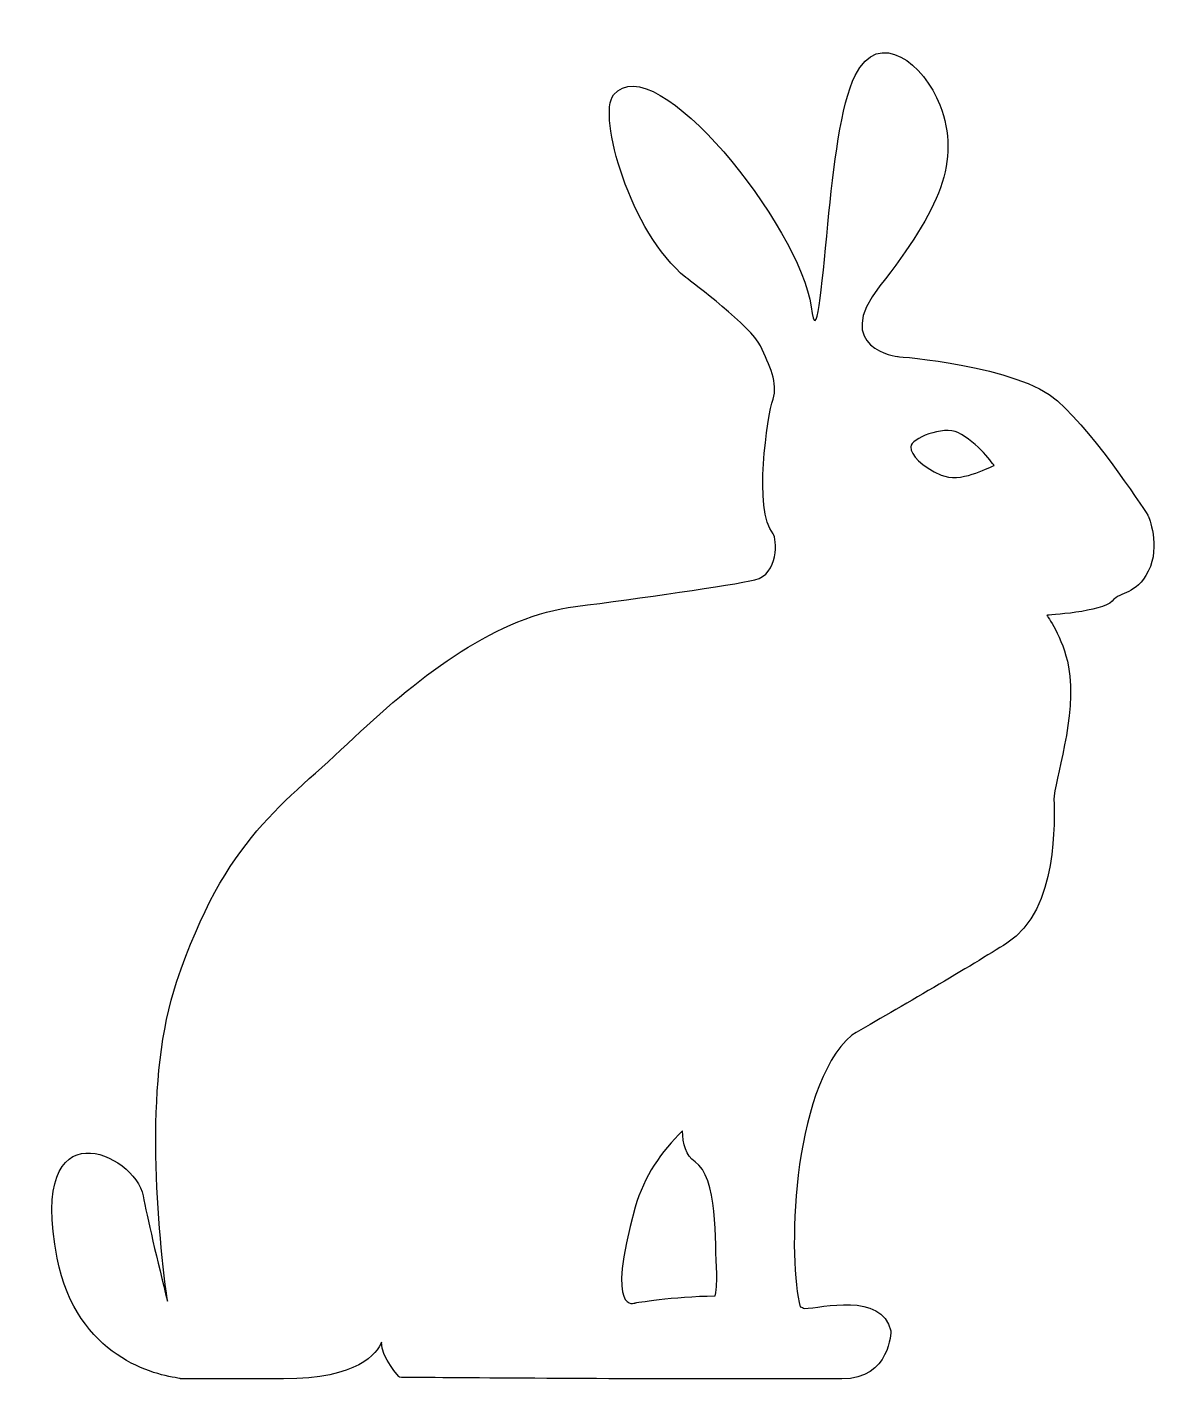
# Model space of a CAD drawing. Header units: centimetres. Extents: x -9.1 to 8.8, y -10.5 to 10.8.
import ezdxf

# ---------------------------------------------------------------- set-up
doc = ezdxf.new("R2010")
doc.units = ezdxf.units.CM
doc.header["$MEASUREMENT"] = 0
doc.layers.add('Layer 1', color=7, linetype='Continuous')

msp = doc.modelspace()

# ---------------------------------------------------------------- linework, layer by layer
at = {"layer": 'Layer 1'}
for points, knots in [([(-8.61975, -8.60618), (-8.3127, -10.18058), (-7.0553, -10.45591), (-6.67842, -10.50319), (-6.67842, -10.50319), (-6.67842, -10.50803), (-6.67588, -10.51269), (-6.67588, -10.51269), (-6.67588, -10.51269), (-6.67588, -10.51269), (-5.0437, -10.51269), (-5.0437, -10.51269), (-5.0437, -10.51269), (-3.86988, -10.51097), (-3.56513, -10.10679), (-3.49999, -9.93301), (-3.49999, -9.93301), (-3.49999, -10.18058), (-3.21339, -10.48673), (-3.21339, -10.48673), (-3.21339, -10.48673), (-3.21339, -10.48673), (-0.51125, -10.51097), (1.45436, -10.51232), (1.45436, -10.51232), (1.45436, -10.51232), (1.45436, -10.51269), (1.45436, -10.51269), (1.45436, -10.51269), (1.45436, -10.51269), (3.05705, -10.51269), (3.05705, -10.51269), (3.05705, -10.51269), (3.05705, -10.51269), (3.3813, -10.51269), (3.77243, -10.51269), (3.77243, -10.51269), (4.54687, -10.51269), (4.54687, -9.75516), (4.54687, -9.75516), (4.54687, -9.75516), (4.3973, -9.1299), (3.45025, -9.39488), (3.18622, -9.40004), (3.18622, -9.40004), (3.16376, -9.39096), (3.14116, -9.38136), (3.11645, -9.37311), (3.11645, -9.37311), (2.92344, -8.69022), (2.95725, -5.9425), (3.92989, -5.08392), (3.92989, -5.08392), (3.92989, -5.08392), (3.92989, -5.08392), (3.92989, -5.08392), (3.92989, -5.08392), (4.66321, -4.66244), (5.83346, -3.98421), (6.3798, -3.63387), (6.3798, -3.63387), (7.21104, -3.10227), (7.12481, -1.64701), (7.12481, -1.36737), (7.12481, -1.36737), (7.12481, -1.08765), (7.49771, -0.0431), (7.35449, 0.73128), (7.35449, 0.73128), (7.26564, 1.21002), (7.01024, 1.54212), (7.01024, 1.54212), (7.01024, 1.54212), (7.01024, 1.54212), (7.89789, 1.59803), (8.0418, 1.76633), (8.0418, 1.76633), (8.18491, 1.93421), (8.41388, 1.85049), (8.61462, 2.24112), (8.61462, 2.24112), (8.81496, 2.6336), (8.61462, 3.1093), (8.61462, 3.1093), (8.61462, 3.1093), (8.61462, 3.1093), (7.81198, 4.36755), (7.18277, 4.92693), (7.18277, 4.92693), (6.55237, 5.48676), (4.66219, 5.62646), (4.66219, 5.62646), (4.66219, 5.62646), (4.66219, 5.62646), (3.59777, 5.75566), (4.3757, 6.74509), (4.3757, 6.74509), (5.32137, 7.94926), (5.66086, 8.71502), (5.32137, 9.59912), (5.32137, 9.59912), (5.07811, 10.23221), (4.36178, 10.82922), (3.98491, 10.06524), (3.98491, 10.06524), (3.75644, 9.60172), (3.64542, 8.64435), (3.553, 7.71513), (3.553, 7.71513), (3.45296, 6.69998), (3.37835, 5.75256), (3.28897, 6.41073), (3.28897, 6.41073), (3.11645, 7.66858), (0.82002, 10.55912), (0.16698, 9.7586), (0.16698, 9.7586), (-0.09221, 9.43914), (0.43461, 7.57626), (1.30874, 6.87726), (1.30874, 6.87726), (1.4201, 6.78926), (2.34329, 6.10206), (2.48635, 5.79496), (2.48635, 5.79496), (2.62994, 5.48669), (2.77305, 5.207), (2.68675, 4.95464), (2.68675, 4.95464), (2.60044, 4.70318), (2.37198, 3.19241), (2.68675, 2.82945), (2.68675, 2.82945), (2.75311, 2.7519), (2.77306, 2.18561), (2.40013, 2.10142), (2.40013, 2.10142), (2.02858, 2.01773), (0.54728, 1.80265), (-0.43491, 1.68256), (-0.43491, 1.68256), (-1.64633, 1.53344), (-2.86836, 0.61849), (-3.92847, -0.38794), (-3.92847, -0.38794), (-5.06062, -1.46538), (-5.96071, -1.95409), (-6.73438, -4.2484), (-6.73438, -4.2484), (-7.23648, -5.73687), (-7.06265, -7.92878), (-6.87829, -9.28649), (-6.87829, -9.28649), (-7.03519, -8.65302), (-7.20397, -7.94701), (-7.26424, -7.61969), (-7.26424, -7.61969), (-7.38738, -6.95619), (-9.09712, -6.15834), (-8.61975, -8.60618)], [0, 0, 0, 0, 0.02439024, 0.02439024, 0.02439024, 0.02439024, 0.04878049, 0.04878049, 0.04878049, 0.04878049, 0.07317073, 0.07317073, 0.07317073, 0.07317073, 0.09756098, 0.09756098, 0.09756098, 0.09756098, 0.12195122, 0.12195122, 0.12195122, 0.12195122, 0.14634146, 0.14634146, 0.14634146, 0.14634146, 0.17073171, 0.17073171, 0.17073171, 0.17073171, 0.19512195, 0.19512195, 0.19512195, 0.19512195, 0.2195122, 0.2195122, 0.2195122, 0.2195122, 0.24390244, 0.24390244, 0.24390244, 0.24390244, 0.26829268, 0.26829268, 0.26829268, 0.26829268, 0.29268293, 0.29268293, 0.29268293, 0.29268293, 0.31707317, 0.31707317, 0.31707317, 0.31707317, 0.34146341, 0.34146341, 0.34146341, 0.34146341, 0.36585366, 0.36585366, 0.36585366, 0.36585366, 0.3902439, 0.3902439, 0.3902439, 0.3902439, 0.41463415, 0.41463415, 0.41463415, 0.41463415, 0.43902439, 0.43902439, 0.43902439, 0.43902439, 0.46341463, 0.46341463, 0.46341463, 0.46341463, 0.48780488, 0.48780488, 0.48780488, 0.48780488, 0.51219512, 0.51219512, 0.51219512, 0.51219512, 0.53658537, 0.53658537, 0.53658537, 0.53658537, 0.56097561, 0.56097561, 0.56097561, 0.56097561, 0.58536585, 0.58536585, 0.58536585, 0.58536585, 0.6097561, 0.6097561, 0.6097561, 0.6097561, 0.63414634, 0.63414634, 0.63414634, 0.63414634, 0.65853659, 0.65853659, 0.65853659, 0.65853659, 0.68292683, 0.68292683, 0.68292683, 0.68292683, 0.70731707, 0.70731707, 0.70731707, 0.70731707, 0.73170732, 0.73170732, 0.73170732, 0.73170732, 0.75609756, 0.75609756, 0.75609756, 0.75609756, 0.7804878, 0.7804878, 0.7804878, 0.7804878, 0.80487805, 0.80487805, 0.80487805, 0.80487805, 0.82926829, 0.82926829, 0.82926829, 0.82926829, 0.85365854, 0.85365854, 0.85365854, 0.85365854, 0.87804878, 0.87804878, 0.87804878, 0.87804878, 0.90243902, 0.90243902, 0.90243902, 0.90243902, 0.92682927, 0.92682927, 0.92682927, 0.92682927, 0.95121951, 0.95121951, 0.95121951, 0.95121951, 1, 1, 1, 1]), ([(4.86264, 4.20317), (4.86264, 4.33469), (5.37903, 4.53887), (5.60789, 4.4282), (5.60789, 4.4282), (5.91594, 4.27776), (6.18119, 3.90567), (6.18119, 3.90567), (6.18119, 3.90567), (6.06551, 3.86847), (5.64612, 3.62608), (5.34079, 3.75697), (5.34079, 3.75697), (5.03523, 3.88662), (4.86251, 4.0735), (4.86264, 4.20317), (4.86264, 4.20317), (4.86264, 4.20317), (4.86264, 4.20317), (4.86264, 4.20317)], [0, 0, 0, 0, 0.16666667, 0.16666667, 0.16666667, 0.16666667, 0.33333333, 0.33333333, 0.33333333, 0.33333333, 0.5, 0.5, 0.5, 0.5, 0.66666667, 0.66666667, 0.66666667, 0.66666667, 1, 1, 1, 1]), ([(0.51038, -7.80185), (0.64796, -7.31486), (0.92535, -6.91722), (1.25664, -6.59546), (1.25664, -6.59546), (1.26312, -6.79578), (1.30995, -6.99273), (1.45436, -7.08462), (1.45436, -7.08462), (1.81253, -7.31486), (1.76919, -8.34771), (1.79697, -8.84809), (1.79697, -8.84809), (1.80345, -8.94599), (1.7935, -9.06711), (1.77395, -9.20059), (1.77395, -9.20059), (1.09672, -9.20879), (0.51038, -9.31243), (0.51038, -9.31243), (0.51038, -9.31243), (0.51038, -9.31243), (0.02344, -9.53664), (0.51038, -7.80185), (0.51038, -7.80185), (0.51038, -7.80185), (0.51038, -7.80185), (0.51038, -7.80185)], [0, 0, 0, 0, 0.125, 0.125, 0.125, 0.125, 0.25, 0.25, 0.25, 0.25, 0.375, 0.375, 0.375, 0.375, 0.5, 0.5, 0.5, 0.5, 0.625, 0.625, 0.625, 0.625, 0.75, 0.75, 0.75, 0.75, 1, 1, 1, 1])]:
    msp.add_open_spline(points, degree=3, knots=knots, dxfattribs=at)

doc.saveas('drawing.dxf')
